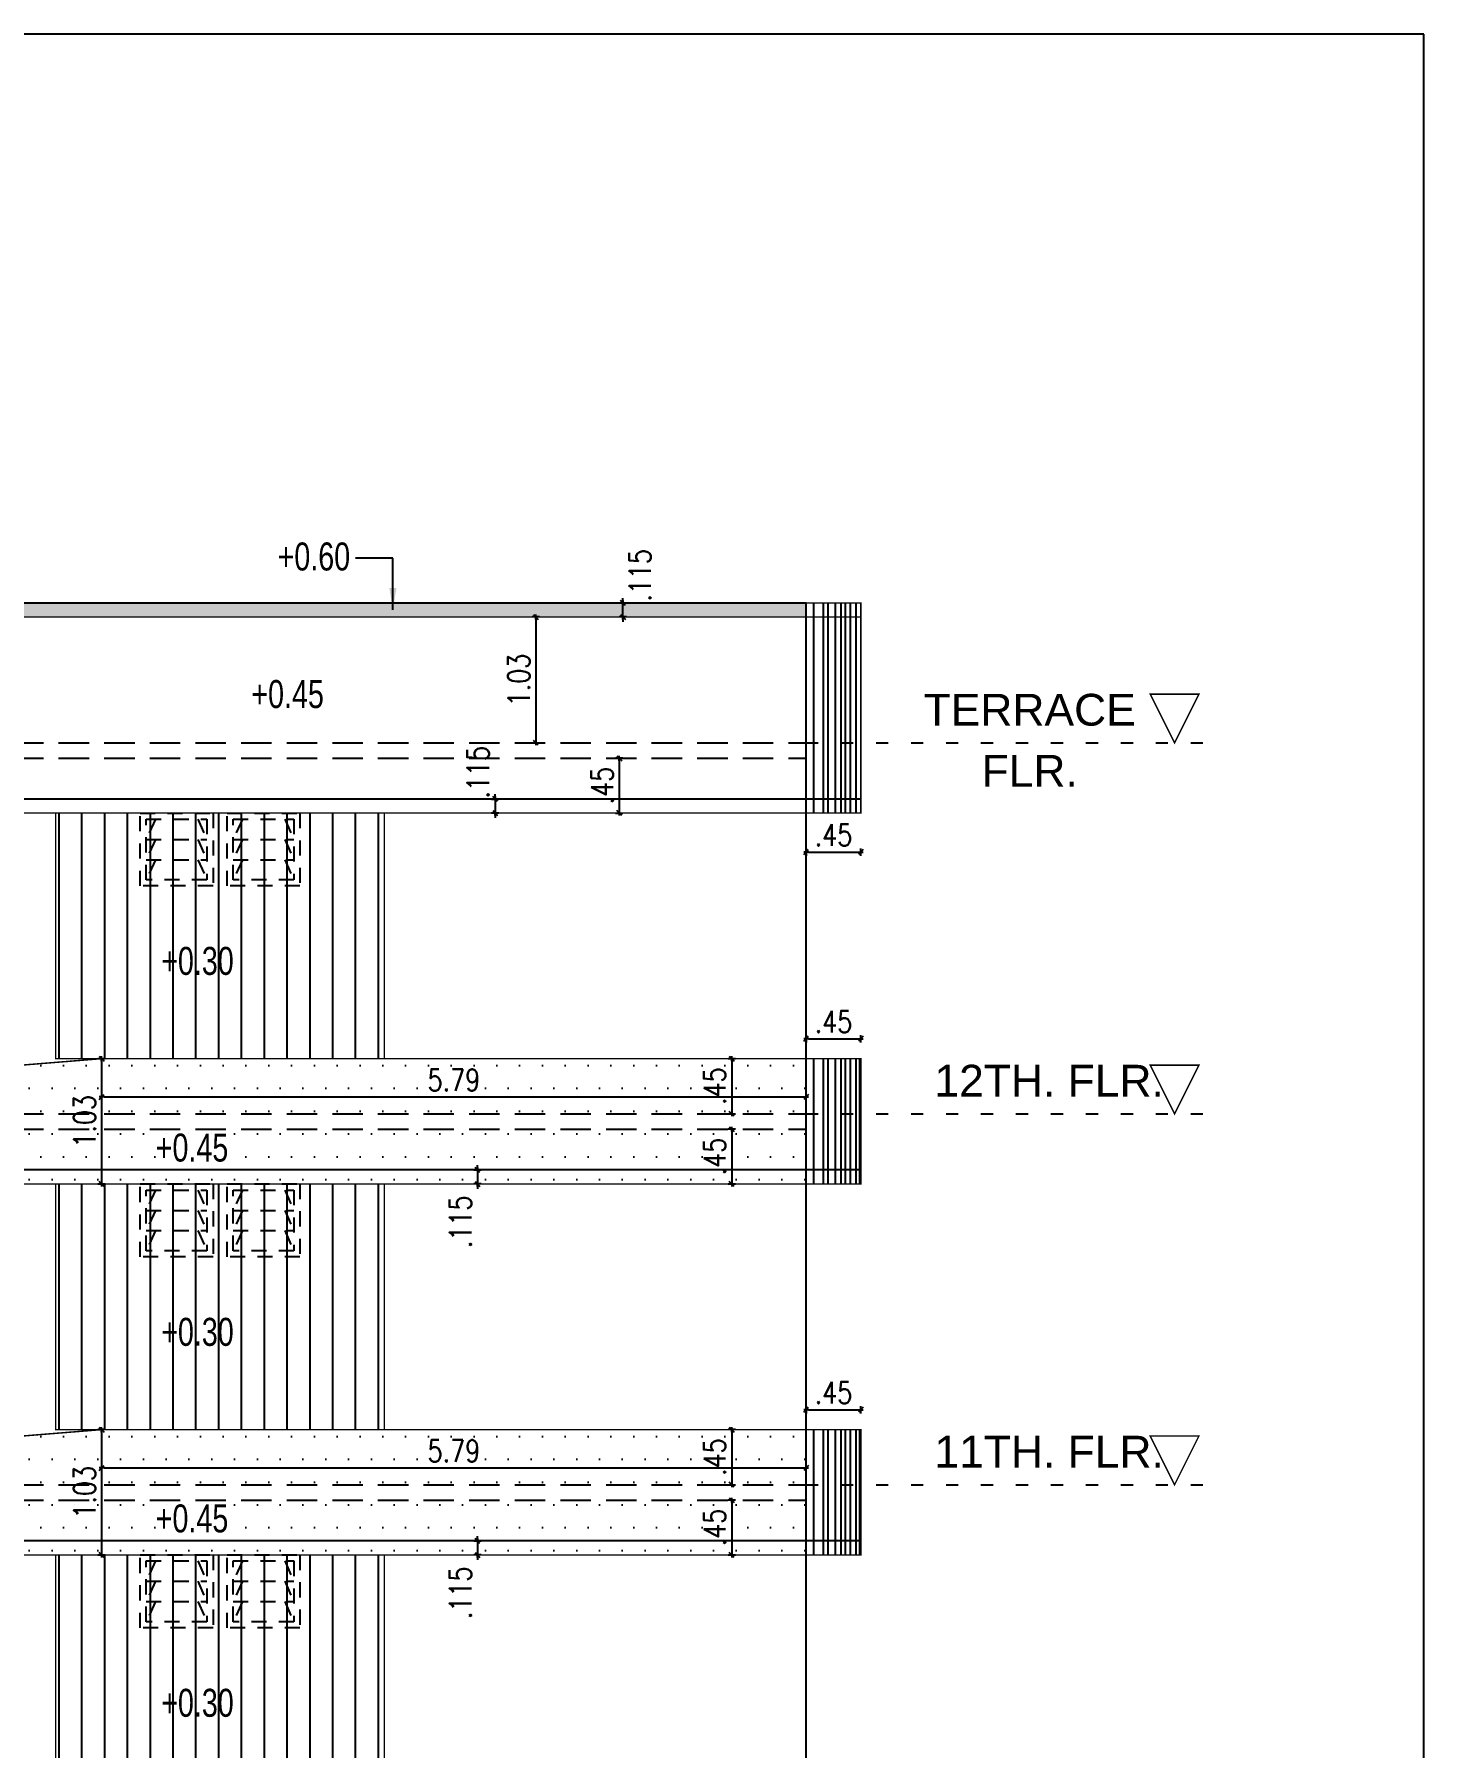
# Model space of a CAD drawing. Header units: inches. Extents: x 14235 to 14499, y 0 to 2549.
# Drawn here: x 14314.42 to 14325.85, y 2446.69 to 2460.78 of the extents above; entities that cross this region are included whole.
import ezdxf
from ezdxf.enums import TextEntityAlignment as Align

# ---------------------------------------------------------------- set-up
doc = ezdxf.new("R2010")
doc.units = ezdxf.units.IN
doc.header["$LTSCALE"] = 0.25
doc.header["$MEASUREMENT"] = 0
doc.header["$PDMODE"] = 35
doc.linetypes.add('DASHEDX2', pattern=[1.5, 1, -0.5])
doc.linetypes.add('DOTX2', pattern=[0.5, 0, -0.5])
for name, color, linetype in [('edges', 1, 'Continuous'), ('ELE.PROJ.', 1, 'Continuous'), ('hatch', 251, 'Continuous'), ('proj-internal', 1, 'DASHEDX2'), ('text-large', 7, 'Continuous'), ('wall', 7, 'Continuous'), ('walls', 7, 'Continuous'), ('WORK TEX', 6, 'Continuous'), ('WORKING DIM', 7, 'Continuous')]:
    doc.layers.add(name, color=color, linetype=linetype)
doc.styles.add('ARIAL', font='TIMES_0.TTF')
doc.styles.add('ARL', font='swisscl_0.ttf')
doc.styles.add('romans', font='romans.shx', dxfattribs={"width": 0.8})
doc.styles.add('SansSerif', font='sanss__.ttf', dxfattribs={"width": 0.8})
doc.dimstyles.new('121', dxfattribs={"dimscale": 0.1, "dimtxt": 1.8, "dimasz": 0.2, "dimexe": 0.03125, "dimexo": 0.25, "dimgap": 0.5, "dimtad": 1, "dimzin": 4, "dimdsep": 46, "dimtxsty": 'romans', "dimblk1": 'MINITICK', "dimblk2": 'MINITICK', "dimsah": 1, "dimcen": 1, "dimse1": 1, "dimse2": 1, "dimclrd": 252, "dimclre": 256, "dimclrt": 7, "dimadec": 3, "dimazin": 0, "dimtfac": 0.8, "dimtix": 1, "dimtmove": 2, "dimatfit": 3, "dimfxl": 0, "dimtolj": 1, "dimtzin": 3, "dimarcsym": 0})
doc.dimstyles.new('DFSGSG', dxfattribs={"dimtxt": 0.17, "dimasz": 0.18, "dimexe": 0.18, "dimexo": 0.0625, "dimgap": 0.09, "dimtad": 1, "dimzin": 0, "dimdsep": 46, "dimtxsty": 'ARIAL', "dimcen": 0.09, "dimse1": 1, "dimse2": 1, "dimaunit": 1, "dimadec": 0, "dimazin": 0, "dimtfac": 1, "dimtix": 1, "dimtofl": 0, "dimtmove": 0, "dimatfit": 3, "dimfxl": 0, "dimtolj": 1, "dimtzin": 0, "dimarcsym": 0})

# ---------------------------------------------------------------- blocks, each defined once
blk = doc.blocks.new('MINITICK')
at = {"color": 7}
for p, q in [((1, 1), (-1, -1)), ((-1, 0), (1, 0)), ((0, -1.5), (0, 1.5))]:
    blk.add_line(p, q, dxfattribs=at)
blk = doc.blocks.new('*D773')
at = {"layer": 'Defpoints', "color": 0, "transparency": 16777216}
for p in [(14319.062, 2456.103), (14319.262, 2456.103), (14319.062, 2455.988)]:
    blk.add_point(p, dxfattribs=at)
at = {"layer": 'WORKING DIM', "color": 252, "lineweight": -2, "transparency": 16777216}
for p, q in [((14319.262, 2456.123), (14319.262, 2456.143)), ((14319.262, 2455.988), (14319.262, 2456.103)), ((14319.262, 2455.968), (14319.262, 2455.948))]:
    blk.add_line(p, q, dxfattribs=at)
at = {"layer": 'WORKING DIM', "color": 252, "lineweight": -2, "transparency": 16777216, "xscale": 0.02, "yscale": 0.02, "zscale": 0.02}
for p, rotation in [((14319.262, 2456.103), 270), ((14319.262, 2455.988), 90)]:
    blk.add_blockref('MINITICK', p, dxfattribs=dict(at, rotation=rotation))
at = {"layer": 'WORKING DIM', "color": 7, "transparency": 16777216, "insert": (14319.402, 2456.33), "char_height": 0.18, "attachment_point": 5, "rotation": 90, "style": 'romans'}
blk.add_mtext('\\A1;.115', dxfattribs=at)
blk = doc.blocks.new('*D774')
at = {"layer": 'Defpoints', "color": 0, "transparency": 16777216}
for p in [(14318.146, 2455.988), (14318.146, 2454.953), (14318.546, 2454.953)]:
    blk.add_point(p, dxfattribs=at)
at = {"layer": 'WORKING DIM', "color": 252, "lineweight": -2, "transparency": 16777216}
blk.add_line((14318.546, 2455.968), (14318.546, 2454.973), dxfattribs=at)
at = {"layer": 'WORKING DIM', "color": 252, "lineweight": -2, "transparency": 16777216, "xscale": 0.02, "yscale": 0.02, "zscale": 0.02}
for p, rotation in [((14318.546, 2455.988), 90), ((14318.546, 2454.953), 270)]:
    blk.add_blockref('MINITICK', p, dxfattribs=dict(at, rotation=rotation))
at = {"layer": 'WORKING DIM', "color": 7, "transparency": 16777216, "insert": (14318.406, 2455.47), "char_height": 0.18, "attachment_point": 5, "rotation": 90, "style": 'romans'}
blk.add_mtext('\\A1;1.03', dxfattribs=at)
blk = doc.blocks.new('*D775')
at = {"layer": 'Defpoints', "color": 0, "transparency": 16777216}
for p in [(14318.991, 2454.826), (14318.991, 2454.376), (14319.232, 2454.376)]:
    blk.add_point(p, dxfattribs=at)
at = {"layer": 'WORKING DIM', "color": 252, "lineweight": -2, "transparency": 16777216}
blk.add_line((14319.232, 2454.806), (14319.232, 2454.396), dxfattribs=at)
at = {"layer": 'WORKING DIM', "color": 252, "lineweight": -2, "transparency": 16777216, "xscale": 0.02, "yscale": 0.02, "zscale": 0.02}
for p, rotation in [((14319.232, 2454.826), 90), ((14319.232, 2454.376), 270)]:
    blk.add_blockref('MINITICK', p, dxfattribs=dict(at, rotation=rotation))
at = {"layer": 'WORKING DIM', "color": 7, "transparency": 16777216, "insert": (14319.092, 2454.601), "char_height": 0.18, "attachment_point": 5, "rotation": 90, "style": 'romans'}
blk.add_mtext('\\A1;.45', dxfattribs=at)
blk = doc.blocks.new('*D777')
at = {"layer": 'Defpoints', "color": 0, "transparency": 16777216}
for p in [(14320.768, 2454.376), (14321.218, 2454.376), (14321.218, 2454.055)]:
    blk.add_point(p, dxfattribs=at)
at = {"layer": 'WORKING DIM', "color": 252, "lineweight": -2, "transparency": 16777216}
blk.add_line((14320.788, 2454.055), (14321.198, 2454.055), dxfattribs=at)
at = {"layer": 'WORKING DIM', "color": 252, "lineweight": -2, "transparency": 16777216, "xscale": 0.02, "yscale": 0.02, "zscale": 0.02, "rotation": 180}
blk.add_blockref('MINITICK', (14320.768, 2454.055), dxfattribs=at)
at = {"layer": 'WORKING DIM', "color": 252, "lineweight": -2, "transparency": 16777216, "xscale": 0.02, "yscale": 0.02, "zscale": 0.02}
blk.add_blockref('MINITICK', (14321.218, 2454.055), dxfattribs=at)
at = {"layer": 'WORKING DIM', "color": 7, "transparency": 16777216, "insert": (14320.993, 2454.195), "char_height": 0.18, "attachment_point": 5, "style": 'romans'}
blk.add_mtext('\\A1;.45', dxfattribs=at)
blk = doc.blocks.new('*D1099')
at = {"layer": 'Defpoints', "color": 0, "transparency": 16777216}
for p in [(14314.976, 2449.306), (14314.976, 2448.276), (14314.976, 2448.276)]:
    blk.add_point(p, dxfattribs=at)
at = {"layer": 'WORKING DIM', "color": 252, "lineweight": -2, "transparency": 16777216}
blk.add_line((14314.976, 2449.286), (14314.976, 2448.296), dxfattribs=at)
at = {"layer": 'WORKING DIM', "color": 252, "lineweight": -2, "transparency": 16777216, "xscale": 0.02, "yscale": 0.02, "zscale": 0.02}
for p, rotation in [((14314.976, 2449.306), 90), ((14314.976, 2448.276), 270)]:
    blk.add_blockref('MINITICK', p, dxfattribs=dict(at, rotation=rotation))
at = {"layer": 'WORKING DIM', "color": 7, "transparency": 16777216, "insert": (14314.836, 2448.791), "char_height": 0.18, "attachment_point": 5, "rotation": 90, "style": 'romans'}
blk.add_mtext('\\A1;1.03', dxfattribs=at)
blk = doc.blocks.new('*D1100')
at = {"layer": 'Defpoints', "color": 0, "transparency": 16777216}
for p in [(14321.218, 2449.47), (14321.218, 2449.306), (14320.768, 2449.201)]:
    blk.add_point(p, dxfattribs=at)
at = {"layer": 'WORKING DIM', "color": 252, "lineweight": -2, "transparency": 16777216}
blk.add_line((14320.788, 2449.47), (14321.198, 2449.47), dxfattribs=at)
at = {"layer": 'WORKING DIM', "color": 252, "lineweight": -2, "transparency": 16777216, "xscale": 0.02, "yscale": 0.02, "zscale": 0.02, "rotation": 180}
blk.add_blockref('MINITICK', (14320.768, 2449.47), dxfattribs=at)
at = {"layer": 'WORKING DIM', "color": 252, "lineweight": -2, "transparency": 16777216, "xscale": 0.02, "yscale": 0.02, "zscale": 0.02}
blk.add_blockref('MINITICK', (14321.218, 2449.47), dxfattribs=at)
at = {"layer": 'WORKING DIM', "color": 7, "transparency": 16777216, "insert": (14320.993, 2449.61), "char_height": 0.18, "attachment_point": 5, "style": 'romans'}
blk.add_mtext('\\A1;.45', dxfattribs=at)
blk = doc.blocks.new('*D1101')
at = {"layer": 'Defpoints', "color": 0, "transparency": 16777216}
for p in [(14319.989, 2449.306), (14319.989, 2448.853), (14320.156, 2448.853)]:
    blk.add_point(p, dxfattribs=at)
at = {"layer": 'WORKING DIM', "color": 252, "lineweight": -2, "transparency": 16777216}
blk.add_line((14320.156, 2449.286), (14320.156, 2448.873), dxfattribs=at)
at = {"layer": 'WORKING DIM', "color": 252, "lineweight": -2, "transparency": 16777216, "xscale": 0.02, "yscale": 0.02, "zscale": 0.02}
for p, rotation in [((14320.156, 2449.306), 90), ((14320.156, 2448.853), 270)]:
    blk.add_blockref('MINITICK', p, dxfattribs=dict(at, rotation=rotation))
at = {"layer": 'WORKING DIM', "color": 7, "transparency": 16777216, "insert": (14320.016, 2449.08), "char_height": 0.18, "attachment_point": 5, "rotation": 90, "style": 'romans'}
blk.add_mtext('\\A1;.45', dxfattribs=at)
blk = doc.blocks.new('*D1102')
at = {"layer": 'Defpoints', "color": 0, "transparency": 16777216}
for p in [(14319.627, 2448.726), (14319.627, 2448.276), (14320.156, 2448.276)]:
    blk.add_point(p, dxfattribs=at)
at = {"layer": 'WORKING DIM', "color": 252, "lineweight": -2, "transparency": 16777216}
blk.add_line((14320.156, 2448.706), (14320.156, 2448.296), dxfattribs=at)
at = {"layer": 'WORKING DIM', "color": 252, "lineweight": -2, "transparency": 16777216, "xscale": 0.02, "yscale": 0.02, "zscale": 0.02}
for p, rotation in [((14320.156, 2448.726), 90), ((14320.156, 2448.276), 270)]:
    blk.add_blockref('MINITICK', p, dxfattribs=dict(at, rotation=rotation))
at = {"layer": 'WORKING DIM', "color": 7, "transparency": 16777216, "insert": (14320.016, 2448.501), "char_height": 0.18, "attachment_point": 5, "rotation": 90, "style": 'romans'}
blk.add_mtext('\\A1;.45', dxfattribs=at)
blk = doc.blocks.new('*D1091')
at = {"layer": 'Defpoints', "color": 0, "transparency": 16777216}
for p in [(14314.976, 2449.306), (14320.768, 2449.306), (14320.768, 2448.991)]:
    blk.add_point(p, dxfattribs=at)
at = {"layer": 'WORKING DIM', "color": 252, "lineweight": -2, "transparency": 16777216}
blk.add_line((14314.996, 2448.991), (14320.748, 2448.991), dxfattribs=at)
at = {"layer": 'WORKING DIM', "color": 252, "lineweight": -2, "transparency": 16777216, "xscale": 0.02, "yscale": 0.02, "zscale": 0.02, "rotation": 180}
blk.add_blockref('MINITICK', (14314.976, 2448.991), dxfattribs=at)
at = {"layer": 'WORKING DIM', "color": 252, "lineweight": -2, "transparency": 16777216, "xscale": 0.02, "yscale": 0.02, "zscale": 0.02}
blk.add_blockref('MINITICK', (14320.768, 2448.991), dxfattribs=at)
at = {"layer": 'WORKING DIM', "color": 7, "transparency": 16777216, "insert": (14317.872, 2449.131), "char_height": 0.18, "attachment_point": 5, "style": 'romans'}
blk.add_mtext('\\A1;5.79', dxfattribs=at)
blk = doc.blocks.new('*D1113')
at = {"layer": 'Defpoints', "color": 0, "transparency": 16777216}
for p in [(14314.976, 2452.356), (14314.976, 2451.326), (14314.976, 2451.326)]:
    blk.add_point(p, dxfattribs=at)
at = {"layer": 'WORKING DIM', "color": 252, "lineweight": -2, "transparency": 16777216}
blk.add_line((14314.976, 2452.336), (14314.976, 2451.346), dxfattribs=at)
at = {"layer": 'WORKING DIM', "color": 252, "lineweight": -2, "transparency": 16777216, "xscale": 0.02, "yscale": 0.02, "zscale": 0.02}
for p, rotation in [((14314.976, 2452.356), 90), ((14314.976, 2451.326), 270)]:
    blk.add_blockref('MINITICK', p, dxfattribs=dict(at, rotation=rotation))
at = {"layer": 'WORKING DIM', "color": 7, "transparency": 16777216, "insert": (14314.836, 2451.841), "char_height": 0.18, "attachment_point": 5, "rotation": 90, "style": 'romans'}
blk.add_mtext('\\A1;1.03', dxfattribs=at)
blk = doc.blocks.new('*D1114')
at = {"layer": 'Defpoints', "color": 0, "transparency": 16777216}
for p in [(14321.218, 2452.52), (14321.218, 2452.356), (14320.768, 2452.251)]:
    blk.add_point(p, dxfattribs=at)
at = {"layer": 'WORKING DIM', "color": 252, "lineweight": -2, "transparency": 16777216}
blk.add_line((14320.788, 2452.52), (14321.198, 2452.52), dxfattribs=at)
at = {"layer": 'WORKING DIM', "color": 252, "lineweight": -2, "transparency": 16777216, "xscale": 0.02, "yscale": 0.02, "zscale": 0.02, "rotation": 180}
blk.add_blockref('MINITICK', (14320.768, 2452.52), dxfattribs=at)
at = {"layer": 'WORKING DIM', "color": 252, "lineweight": -2, "transparency": 16777216, "xscale": 0.02, "yscale": 0.02, "zscale": 0.02}
blk.add_blockref('MINITICK', (14321.218, 2452.52), dxfattribs=at)
at = {"layer": 'WORKING DIM', "color": 7, "transparency": 16777216, "insert": (14320.993, 2452.66), "char_height": 0.18, "attachment_point": 5, "style": 'romans'}
blk.add_mtext('\\A1;.45', dxfattribs=at)
blk = doc.blocks.new('*D1115')
at = {"layer": 'Defpoints', "color": 0, "transparency": 16777216}
for p in [(14319.989, 2452.356), (14319.989, 2451.903), (14320.156, 2451.903)]:
    blk.add_point(p, dxfattribs=at)
at = {"layer": 'WORKING DIM', "color": 252, "lineweight": -2, "transparency": 16777216}
blk.add_line((14320.156, 2452.336), (14320.156, 2451.923), dxfattribs=at)
at = {"layer": 'WORKING DIM', "color": 252, "lineweight": -2, "transparency": 16777216, "xscale": 0.02, "yscale": 0.02, "zscale": 0.02}
for p, rotation in [((14320.156, 2452.356), 90), ((14320.156, 2451.903), 270)]:
    blk.add_blockref('MINITICK', p, dxfattribs=dict(at, rotation=rotation))
at = {"layer": 'WORKING DIM', "color": 7, "transparency": 16777216, "insert": (14320.016, 2452.13), "char_height": 0.18, "attachment_point": 5, "rotation": 90, "style": 'romans'}
blk.add_mtext('\\A1;.45', dxfattribs=at)
blk = doc.blocks.new('*D1116')
at = {"layer": 'Defpoints', "color": 0, "transparency": 16777216}
for p in [(14319.627, 2451.776), (14319.627, 2451.326), (14320.156, 2451.326)]:
    blk.add_point(p, dxfattribs=at)
at = {"layer": 'WORKING DIM', "color": 252, "lineweight": -2, "transparency": 16777216}
blk.add_line((14320.156, 2451.756), (14320.156, 2451.346), dxfattribs=at)
at = {"layer": 'WORKING DIM', "color": 252, "lineweight": -2, "transparency": 16777216, "xscale": 0.02, "yscale": 0.02, "zscale": 0.02}
for p, rotation in [((14320.156, 2451.776), 90), ((14320.156, 2451.326), 270)]:
    blk.add_blockref('MINITICK', p, dxfattribs=dict(at, rotation=rotation))
at = {"layer": 'WORKING DIM', "color": 7, "transparency": 16777216, "insert": (14320.016, 2451.551), "char_height": 0.18, "attachment_point": 5, "rotation": 90, "style": 'romans'}
blk.add_mtext('\\A1;.45', dxfattribs=at)
blk = doc.blocks.new('*D1105')
at = {"layer": 'Defpoints', "color": 0, "transparency": 16777216}
for p in [(14314.976, 2452.356), (14320.768, 2452.356), (14320.768, 2452.041)]:
    blk.add_point(p, dxfattribs=at)
at = {"layer": 'WORKING DIM', "color": 252, "lineweight": -2, "transparency": 16777216}
blk.add_line((14314.996, 2452.041), (14320.748, 2452.041), dxfattribs=at)
at = {"layer": 'WORKING DIM', "color": 252, "lineweight": -2, "transparency": 16777216, "xscale": 0.02, "yscale": 0.02, "zscale": 0.02, "rotation": 180}
blk.add_blockref('MINITICK', (14314.976, 2452.041), dxfattribs=at)
at = {"layer": 'WORKING DIM', "color": 252, "lineweight": -2, "transparency": 16777216, "xscale": 0.02, "yscale": 0.02, "zscale": 0.02}
blk.add_blockref('MINITICK', (14320.768, 2452.041), dxfattribs=at)
at = {"layer": 'WORKING DIM', "color": 7, "transparency": 16777216, "insert": (14317.872, 2452.181), "char_height": 0.18, "attachment_point": 5, "style": 'romans'}
blk.add_mtext('\\A1;5.79', dxfattribs=at)
blk = doc.blocks.new('*D1472')
at = {"layer": 'Defpoints', "color": 0, "transparency": 16777216}
for p in [(14317.906, 2454.491), (14317.906, 2454.376), (14318.211, 2454.376)]:
    blk.add_point(p, dxfattribs=at)
at = {"layer": 'WORKING DIM', "color": 252, "lineweight": -2, "transparency": 16777216}
for p, q in [((14318.211, 2454.511), (14318.211, 2454.531)), ((14318.211, 2454.491), (14318.211, 2454.376)), ((14318.211, 2454.356), (14318.211, 2454.336))]:
    blk.add_line(p, q, dxfattribs=at)
at = {"layer": 'WORKING DIM', "color": 252, "lineweight": -2, "transparency": 16777216, "xscale": 0.02, "yscale": 0.02, "zscale": 0.02}
for p, rotation in [((14318.211, 2454.491), 270), ((14318.211, 2454.376), 90)]:
    blk.add_blockref('MINITICK', p, dxfattribs=dict(at, rotation=rotation))
at = {"layer": 'WORKING DIM', "color": 7, "transparency": 16777216, "insert": (14318.071, 2454.711), "char_height": 0.18, "attachment_point": 5, "rotation": 90, "style": 'romans'}
blk.add_mtext('\\A1;.115', dxfattribs=at)
blk = doc.blocks.new('*D1497')
at = {"layer": 'Defpoints', "color": 0, "transparency": 16777216}
for p in [(14317.761, 2448.391), (14317.761, 2448.276), (14318.066, 2448.276)]:
    blk.add_point(p, dxfattribs=at)
at = {"layer": 'WORKING DIM', "color": 252, "lineweight": -2, "transparency": 16777216}
for p, q in [((14318.066, 2448.411), (14318.066, 2448.431)), ((14318.066, 2448.391), (14318.066, 2448.276)), ((14318.066, 2448.256), (14318.066, 2448.236))]:
    blk.add_line(p, q, dxfattribs=at)
at = {"layer": 'WORKING DIM', "color": 252, "lineweight": -2, "transparency": 16777216, "xscale": 0.02, "yscale": 0.02, "zscale": 0.02}
for p, rotation in [((14318.066, 2448.391), 270), ((14318.066, 2448.276), 90)]:
    blk.add_blockref('MINITICK', p, dxfattribs=dict(at, rotation=rotation))
at = {"layer": 'WORKING DIM', "color": 7, "transparency": 16777216, "insert": (14317.926, 2447.964), "char_height": 0.18, "attachment_point": 5, "rotation": 90, "style": 'romans'}
blk.add_mtext('\\A1;.115', dxfattribs=at)
blk = doc.blocks.new('*D1499')
at = {"layer": 'Defpoints', "color": 0, "transparency": 16777216}
for p in [(14317.761, 2451.441), (14317.761, 2451.326), (14318.066, 2451.326)]:
    blk.add_point(p, dxfattribs=at)
at = {"layer": 'WORKING DIM', "color": 252, "lineweight": -2, "transparency": 16777216}
for p, q in [((14318.066, 2451.461), (14318.066, 2451.481)), ((14318.066, 2451.441), (14318.066, 2451.326)), ((14318.066, 2451.306), (14318.066, 2451.286))]:
    blk.add_line(p, q, dxfattribs=at)
at = {"layer": 'WORKING DIM', "color": 252, "lineweight": -2, "transparency": 16777216, "xscale": 0.02, "yscale": 0.02, "zscale": 0.02}
for p, rotation in [((14318.066, 2451.441), 270), ((14318.066, 2451.326), 90)]:
    blk.add_blockref('MINITICK', p, dxfattribs=dict(at, rotation=rotation))
at = {"layer": 'WORKING DIM', "color": 7, "transparency": 16777216, "insert": (14317.926, 2451.014), "char_height": 0.18, "attachment_point": 5, "rotation": 90, "style": 'romans'}
blk.add_mtext('\\A1;.115', dxfattribs=at)

msp = doc.modelspace()

# ---------------------------------------------------------------- hatches: boundary and pattern name
at = {"layer": 'hatch', "true_color": 0xc7b399}
h = msp.add_hatch(dxfattribs=at)
h.set_pattern_fill('DOTS', color=253, scale=0.5)
h.set_pattern_definition([(0, (-42.02476, 0), (0.015625, 0.03125), [0, -0.03125])])
h.paths.add_polyline_path([(14320.768, 2456.103), (14309.823, 2456.103), (14309.823, 2455.988), (14320.768, 2455.988)])
at = {"layer": 'hatch'}
h = msp.add_hatch(dxfattribs=at)
h.set_pattern_fill('ANSI31', color=36, scale=1.5, angle=45)
h.set_pattern_definition([(90, (-144.81058, -9.56233), (-0.1875, 3e-17), [])])
h.paths.add_polyline_path([(14317.3, 2454.376), (14314.599, 2454.376), (14314.599, 2452.356), (14317.3, 2452.356)])
at = {"layer": 'hatch', "true_color": 0xc7b399}
h = msp.add_hatch(dxfattribs=at)
h.set_pattern_fill('DOTS', color=253, scale=3)
h.set_pattern_definition([(0, (-42.02476, 33.55), (0.09375, 0.1875), [0, -0.1875])])
h.paths.add_polyline_path([(14314.976, 2452.356), (14309.823, 2451.939), (14309.823, 2451.326), (14320.829, 2451.326), (14320.829, 2452.356)])
at = {"layer": 'hatch'}
h = msp.add_hatch(dxfattribs=at)
h.set_pattern_fill('ANSI31', color=36, scale=1.5, angle=45)
h.set_pattern_definition([(90, (-144.81058, -12.6123), (-0.1875, 3e-17), [])])
h.paths.add_polyline_path([(14317.3, 2451.326), (14314.599, 2451.326), (14314.599, 2449.306), (14317.3, 2449.306)])
at = {"layer": 'hatch', "true_color": 0xc7b399}
h = msp.add_hatch(dxfattribs=at)
h.set_pattern_fill('DOTS', color=253, scale=3)
h.set_pattern_definition([(0, (-42.02476, 30.50003), (0.09375, 0.1875), [0, -0.1875])])
h.paths.add_polyline_path([(14314.976, 2449.306), (14309.823, 2448.889), (14309.823, 2448.276), (14320.829, 2448.276), (14320.829, 2449.306)])
at = {"layer": 'hatch'}
h = msp.add_hatch(dxfattribs=at)
h.set_pattern_fill('ANSI31', color=36, scale=1.5, angle=45)
h.set_pattern_definition([(90, (-144.81058, -15.66233), (-0.1875, 3e-17), [])])
h.paths.add_polyline_path([(14317.3, 2448.276), (14314.599, 2448.276), (14314.599, 2446.256), (14317.3, 2446.256)])

# ---------------------------------------------------------------- linework, layer by layer
at = {"layer": 'edges', "const_width": 0.012}
for points in [[(14323.997, 2455.353), (14323.597, 2455.353), (14323.797, 2454.953)], [(14323.997, 2452.303), (14323.597, 2452.303), (14323.797, 2451.903)], [(14323.997, 2449.253), (14323.597, 2449.253), (14323.797, 2448.853)]]:
    msp.add_lwpolyline(points, close=True, dxfattribs=at)
at = {"layer": 'ELE.PROJ.', "color": 8}
for p, q in [((14320.829, 2456.103), (14320.829, 2454.376)), ((14320.907, 2456.103), (14320.907, 2454.376)), ((14320.947, 2456.103), (14320.947, 2454.376)), ((14321.008, 2456.103), (14321.008, 2454.376)), ((14321.054, 2456.103), (14321.054, 2454.376)), ((14321.088, 2456.103), (14321.088, 2454.376)), ((14321.129, 2456.103), (14321.129, 2454.376)), ((14321.177, 2456.103), (14321.177, 2454.376)), ((14320.829, 2452.356), (14320.829, 2451.326)), ((14320.907, 2452.356), (14320.907, 2451.326)), ((14320.947, 2452.356), (14320.947, 2451.326)), ((14321.008, 2452.356), (14321.008, 2451.326)), ((14321.054, 2452.356), (14321.054, 2451.326)), ((14321.088, 2452.356), (14321.088, 2451.326)), ((14321.129, 2452.356), (14321.129, 2451.326)), ((14321.177, 2452.356), (14321.177, 2451.326)), ((14321.206, 2452.356), (14321.206, 2451.326)), ((14320.829, 2449.306), (14320.829, 2448.276)), ((14320.907, 2449.306), (14320.907, 2448.276)), ((14320.947, 2449.306), (14320.947, 2448.276)), ((14321.008, 2449.306), (14321.008, 2448.276)), ((14321.054, 2449.306), (14321.054, 2448.276)), ((14321.088, 2449.306), (14321.088, 2448.276)), ((14321.129, 2449.306), (14321.129, 2448.276)), ((14321.177, 2449.306), (14321.177, 2448.276)), ((14321.206, 2449.306), (14321.206, 2448.276))]:
    msp.add_line(p, q, dxfattribs=at)
at = {"layer": 'ELE.PROJ.'}
for p, q in [((14321.218, 2454.491), (14309.373, 2454.491)), ((14321.218, 2451.441), (14309.373, 2451.441)), ((14321.218, 2448.391), (14309.373, 2448.391))]:
    msp.add_line(p, q, dxfattribs=at)
at = {"layer": 'ELE.PROJ.', "const_width": 0.012}
for points in [[(14321.218, 2456.103), (14309.373, 2456.103), (14309.373, 2454.376), (14321.218, 2454.376), (14321.218, 2456.103)], [(14321.218, 2455.988), (14309.373, 2455.988)]]:
    msp.add_lwpolyline(points, dxfattribs=at)
at = {"layer": 'ELE.PROJ.', "color": 36, "const_width": 0.012}
for points in [[(14317.3, 2452.356), (14314.599, 2452.356), (14314.599, 2454.376), (14317.3, 2454.376)], [(14317.3, 2449.306), (14314.599, 2449.306), (14314.599, 2451.326), (14317.3, 2451.326)], [(14317.3, 2446.256), (14314.599, 2446.256), (14314.599, 2448.276), (14317.3, 2448.276)]]:
    msp.add_lwpolyline(points, close=True, dxfattribs=at)
at = {"layer": 'ELE.PROJ.', "const_width": 0.012}
for points in [[(14309.373, 2451.326), (14321.218, 2451.326), (14321.218, 2452.356), (14314.976, 2452.356), (14309.373, 2451.903)], [(14309.373, 2448.276), (14321.218, 2448.276), (14321.218, 2449.306), (14314.976, 2449.306), (14309.373, 2448.853)]]:
    msp.add_lwpolyline(points, close=True, dxfattribs=at)
at = {"layer": 'proj-internal', "color": 251}
for p, q in [((14309.373, 2454.953), (14320.768, 2454.953)), ((14309.373, 2454.826), (14320.768, 2454.826)), ((14309.373, 2451.903), (14320.768, 2451.903)), ((14309.373, 2451.776), (14320.768, 2451.776)), ((14309.373, 2448.853), (14320.768, 2448.853)), ((14309.373, 2448.726), (14320.768, 2448.726))]:
    msp.add_line(p, q, dxfattribs=at)
at = {"layer": 'proj-internal', "color": 251, "ltscale": 0.5}
for p, q in [((14315.342, 2454.326), (14315.842, 2454.326)), ((14315.342, 2453.826), (14315.342, 2454.326)), ((14315.418, 2454.326), (14315.342, 2454.159)), ((14315.766, 2454.326), (14315.842, 2454.159)), ((14315.842, 2454.326), (14315.842, 2453.826)), ((14316.057, 2454.326), (14316.557, 2454.326)), ((14316.057, 2453.826), (14316.057, 2454.326)), ((14316.133, 2454.326), (14316.057, 2454.159)), ((14316.481, 2454.326), (14316.557, 2454.159)), ((14316.557, 2454.326), (14316.557, 2453.826)), ((14315.342, 2454.159), (14315.842, 2454.159)), ((14315.418, 2454.159), (14315.342, 2453.992)), ((14315.766, 2454.159), (14315.842, 2453.992)), ((14316.057, 2454.159), (14316.557, 2454.159)), ((14316.133, 2454.159), (14316.057, 2453.992)), ((14316.481, 2454.159), (14316.557, 2453.992)), ((14315.342, 2453.992), (14315.842, 2453.992)), ((14315.418, 2453.992), (14315.342, 2453.826)), ((14315.766, 2453.992), (14315.842, 2453.826)), ((14316.057, 2453.992), (14316.557, 2453.992)), ((14316.133, 2453.992), (14316.057, 2453.826)), ((14316.481, 2453.992), (14316.557, 2453.826)), ((14315.842, 2453.826), (14315.342, 2453.826)), ((14316.557, 2453.826), (14316.057, 2453.826)), ((14315.342, 2451.276), (14315.842, 2451.276)), ((14315.342, 2450.776), (14315.342, 2451.276)), ((14315.418, 2451.276), (14315.342, 2451.109)), ((14315.766, 2451.276), (14315.842, 2451.109)), ((14315.842, 2451.276), (14315.842, 2450.776)), ((14316.057, 2451.276), (14316.557, 2451.276)), ((14316.057, 2450.776), (14316.057, 2451.276)), ((14316.133, 2451.276), (14316.057, 2451.109)), ((14316.481, 2451.276), (14316.557, 2451.109)), ((14316.557, 2451.276), (14316.557, 2450.776)), ((14315.342, 2451.109), (14315.842, 2451.109)), ((14315.418, 2451.109), (14315.342, 2450.942)), ((14315.766, 2451.109), (14315.842, 2450.942)), ((14316.057, 2451.109), (14316.557, 2451.109)), ((14316.133, 2451.109), (14316.057, 2450.942)), ((14316.481, 2451.109), (14316.557, 2450.942)), ((14315.342, 2450.942), (14315.842, 2450.942)), ((14315.418, 2450.942), (14315.342, 2450.776)), ((14315.766, 2450.942), (14315.842, 2450.776)), ((14316.057, 2450.942), (14316.557, 2450.942)), ((14316.133, 2450.942), (14316.057, 2450.776)), ((14316.481, 2450.942), (14316.557, 2450.776)), ((14315.842, 2450.776), (14315.342, 2450.776)), ((14316.557, 2450.776), (14316.057, 2450.776)), ((14315.342, 2448.226), (14315.842, 2448.226)), ((14315.342, 2447.726), (14315.342, 2448.226)), ((14315.418, 2448.226), (14315.342, 2448.059)), ((14315.766, 2448.226), (14315.842, 2448.059)), ((14315.842, 2448.226), (14315.842, 2447.726)), ((14316.057, 2448.226), (14316.557, 2448.226)), ((14316.057, 2447.726), (14316.057, 2448.226)), ((14316.133, 2448.226), (14316.057, 2448.059)), ((14316.481, 2448.226), (14316.557, 2448.059)), ((14316.557, 2448.226), (14316.557, 2447.726)), ((14315.342, 2448.059), (14315.842, 2448.059)), ((14315.418, 2448.059), (14315.342, 2447.892)), ((14315.766, 2448.059), (14315.842, 2447.892)), ((14316.057, 2448.059), (14316.557, 2448.059)), ((14316.133, 2448.059), (14316.057, 2447.892)), ((14316.481, 2448.059), (14316.557, 2447.892)), ((14315.342, 2447.892), (14315.842, 2447.892)), ((14315.418, 2447.892), (14315.342, 2447.726)), ((14315.766, 2447.892), (14315.842, 2447.726)), ((14316.057, 2447.892), (14316.557, 2447.892)), ((14316.133, 2447.892), (14316.057, 2447.726)), ((14316.481, 2447.892), (14316.557, 2447.726)), ((14315.842, 2447.726), (14315.342, 2447.726)), ((14316.557, 2447.726), (14316.057, 2447.726))]:
    msp.add_line(p, q, dxfattribs=at)
for points in [[(14315.292, 2454.376), (14315.892, 2454.376), (14315.892, 2453.776), (14315.292, 2453.776)], [(14316.007, 2454.376), (14316.607, 2454.376), (14316.607, 2453.776), (14316.007, 2453.776)], [(14315.292, 2451.326), (14315.892, 2451.326), (14315.892, 2450.726), (14315.292, 2450.726)], [(14316.007, 2451.326), (14316.607, 2451.326), (14316.607, 2450.726), (14316.007, 2450.726)], [(14315.292, 2448.276), (14315.892, 2448.276), (14315.892, 2447.676), (14315.292, 2447.676)], [(14316.007, 2448.276), (14316.607, 2448.276), (14316.607, 2447.676), (14316.007, 2447.676)]]:
    msp.add_lwpolyline(points, close=True, dxfattribs=at)
at = {"layer": 'wall'}
for p in [(14309.373, 2456.103), (14320.768, 2414.976)]:
    msp.add_line(p, (14320.768, 2456.103), dxfattribs=at)
at = {"layer": 'wall', "linetype": 'DOTX2', "ltscale": 1.5}
for p, q in [((14320.768, 2454.953), (14324.163, 2454.953)), ((14320.768, 2451.903), (14324.163, 2451.903)), ((14320.768, 2448.853), (14324.163, 2448.853))]:
    msp.add_line(p, q, dxfattribs=at)
at = {"layer": 'wall'}
msp.add_lwpolyline([(14325.845, 2460.779), (14288.912, 2460.779), (14288.912, 2408.55), (14325.845, 2408.55)], close=True, dxfattribs=at)

# ---------------------------------------------------------------- texts
at = {"layer": 'text-large', "lineweight": -3, "style": 'SansSerif'}
for s, p in [('TERRACE', (14322.606, 2455.225)), ('FLR.', (14322.606, 2454.723)), ('12TH. FLR.', (14322.766, 2452.175)), ('11TH. FLR.', (14322.766, 2449.125))]:
    msp.add_text(s, height=0.2613, dxfattribs=at).set_placement(p, align=Align.MIDDLE_CENTER)
at = {"layer": 'WORK TEX', "color": 7, "style": 'ARL'}
for s, p in [('+0.60', (14316.721, 2456.485)), ('+0.45 ', (14316.538, 2455.354)), ('+0.30', (14315.764, 2453.16)), ('+0.45 ', (14315.752, 2451.625)), ('+0.30', (14315.764, 2450.11)), ('+0.45 ', (14315.752, 2448.576)), ('+0.30', (14315.764, 2447.06))]:
    msp.add_text(s, height=0.23, dxfattribs=at).set_placement(p, align=Align.MIDDLE_CENTER)

# ---------------------------------------------------------------- dimensions: what is measured, and where the dimension line sits
at = {"layer": 'WORKING DIM'}
for base, p1, p2, picture, middle in [((14319.262, 2456.103), (14319.062, 2455.988), (14319.062, 2456.103), '*D773', (14319.402, 2456.33)), ((14318.211, 2454.376), (14317.906, 2454.491), (14317.906, 2454.376), '*D1472', (14318.071, 2454.711)), ((14318.066, 2451.326), (14317.761, 2451.441), (14317.761, 2451.326), '*D1499', (14317.926, 2451.014)), ((14318.066, 2448.276), (14317.761, 2448.391), (14317.761, 2448.276), '*D1497', (14317.926, 2447.964))]:
    dim = msp.add_linear_dim(base=base, p1=p1, p2=p2, angle=90, text='.115', dimstyle='121', override={"dimfxl": 0.18, "dimfxlon": 1}, dxfattribs=at)
    dim.commit()
    dim.dimension.update_dxf_attribs({"geometry": picture, "text_midpoint": middle, "dimtype": 160})
for base, p1, p2, picture, middle in [((14318.54642, 2454.9527), (14318.14556, 2455.98767), (14318.14556, 2454.9527), '*D774', (14318.40642, 2455.47018)), ((14319.232, 2454.376), (14318.991, 2454.826), (14318.991, 2454.376), '*D775', (14319.092, 2454.601)), ((14314.976, 2451.326), (14314.976, 2452.356), (14314.976, 2451.326), '*D1113', (14314.836, 2451.841)), ((14320.156, 2451.903), (14319.989, 2452.356), (14319.989, 2451.903), '*D1115', (14320.016, 2452.13)), ((14320.156, 2451.326), (14319.627, 2451.776), (14319.627, 2451.326), '*D1116', (14320.016, 2451.551)), ((14314.976, 2448.276), (14314.976, 2449.306), (14314.976, 2448.276), '*D1099', (14314.836, 2448.791)), ((14320.156, 2448.853), (14319.989, 2449.306), (14319.989, 2448.853), '*D1101', (14320.016, 2449.08)), ((14320.156, 2448.276), (14319.627, 2448.726), (14319.627, 2448.276), '*D1102', (14320.016, 2448.501))]:
    dim = msp.add_linear_dim(base=base, p1=p1, p2=p2, angle=90, dimstyle='121', override={"dimfxl": 0.18, "dimfxlon": 1}, dxfattribs=at)
    dim.commit()
    dim.dimension.update_dxf_attribs({"geometry": picture, "text_midpoint": middle})
for base, p1, p2, picture, middle in [((14321.218, 2454.055), (14320.768, 2454.376), (14321.218, 2454.376), '*D777', (14320.993, 2454.195)), ((14321.218, 2452.52), (14320.768, 2452.251), (14321.218, 2452.356), '*D1114', (14320.993, 2452.66)), ((14320.768, 2452.041), (14314.976, 2452.356), (14320.768, 2452.356), '*D1105', (14317.872, 2452.181)), ((14321.218, 2449.47), (14320.768, 2449.201), (14321.218, 2449.306), '*D1100', (14320.993, 2449.61)), ((14320.768, 2448.991), (14314.976, 2449.306), (14320.768, 2449.306), '*D1091', (14317.872, 2449.131))]:
    dim = msp.add_linear_dim(base=base, p1=p1, p2=p2, dimstyle='121', override={"dimfxl": 0.18, "dimfxlon": 1}, dxfattribs=at)
    dim.commit()
    dim.dimension.update_dxf_attribs({"geometry": picture, "text_midpoint": middle})

# ---------------------------------------------------------------- leaders
at = {"layer": 'walls'}
msp.add_leader([(14317.371, 2456.047), (14317.371, 2456.472), (14317.062, 2456.472)], dimstyle='DFSGSG', override={"dimgap": 0.09, "dimtad": 0, "dimarcsym": 1}, dxfattribs=at)

doc.saveas('drawing.dxf')
